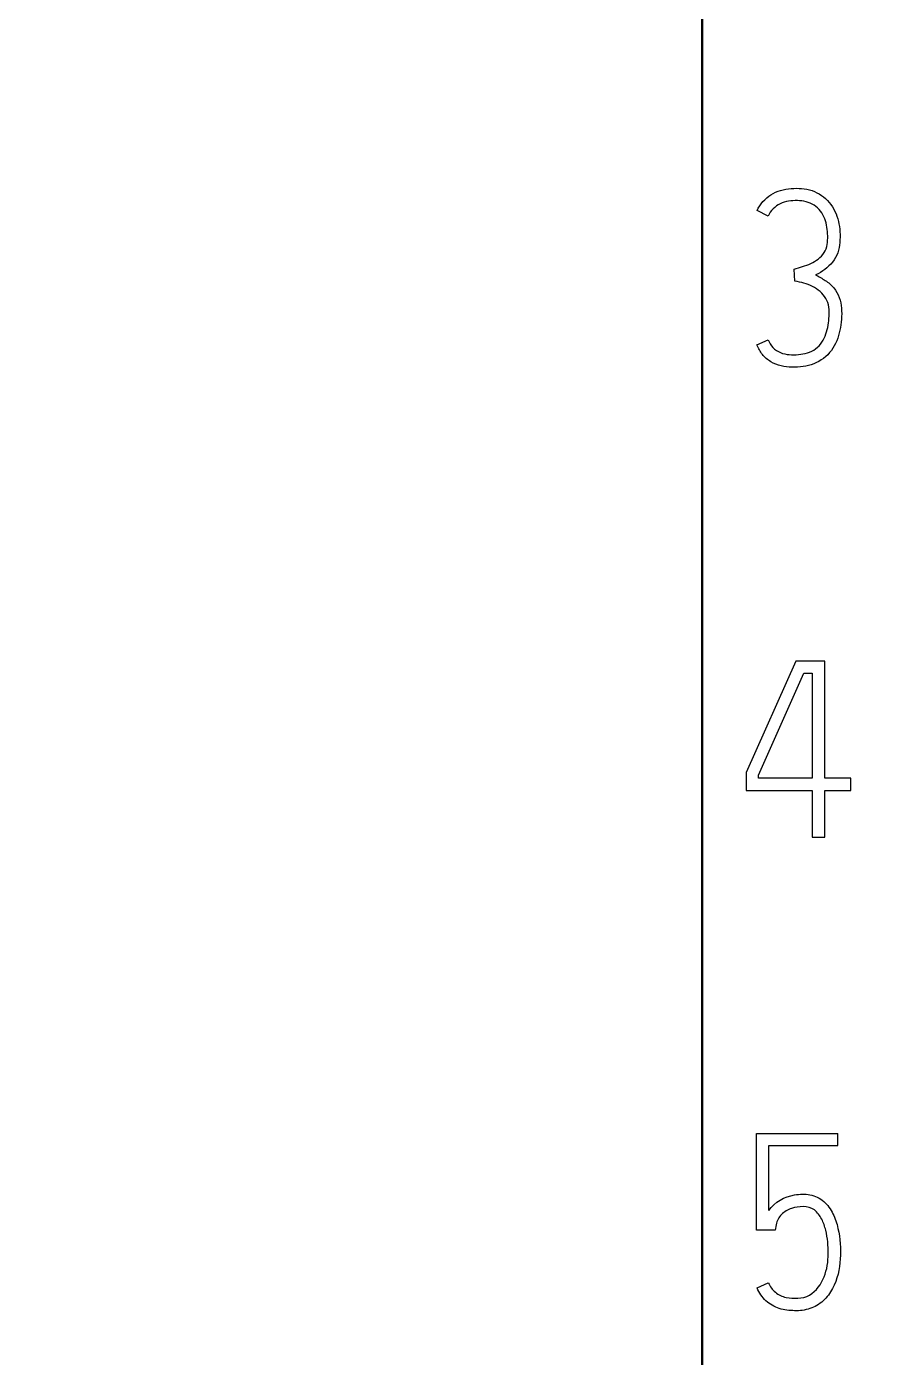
# Model space of a CAD drawing. Header units: millimetres. Extents: x 6750 to 121550, y -28210 to 66060.
# Drawn here: x 38648.96 to 38658.69, y 64545.52 to 64560.64 of the extents above; entities that cross this region are included whole.
import ezdxf

# ---------------------------------------------------------------- set-up
doc = ezdxf.new("R2010")
doc.units = ezdxf.units.MM
doc.linetypes.add('SLD-Solid', pattern=[0])
doc.layers.add('DN.1. NET LIEN MANH', color=7, linetype='Continuous', lineweight=40)

# ---------------------------------------------------------------- blocks, each defined once
blk = doc.blocks.new('A$C039E768D')
at = {"color": 7, "linetype": 'SLD-Solid', "lineweight": 25}
for p, q in [((-14.253, 40.455), (-14.378, 40.518)), ((-13.948, 39.715), (-13.956, 39.853)), ((-14.38, 38.991), (-14.253, 39.049)), ((-13.939, 35.402), (-14.5, 34.137)), ((-13.609, 35.402), (-13.939, 35.402)), ((-13.609, 34.07), (-13.609, 35.402)), ((-14.361, 34.106), (-13.848, 35.263)), ((-13.848, 35.263), (-13.751, 35.263)), ((-13.751, 35.263), (-13.751, 34.07)), ((-14.5, 34.137), (-14.5, 33.932)), ((-14.361, 34.07), (-14.361, 34.106)), ((-13.751, 34.07), (-14.361, 34.07)), ((-13.315, 34.07), (-13.609, 34.07)), ((-13.315, 33.932), (-13.315, 34.07)), ((-14.5, 33.932), (-13.751, 33.932)), ((-13.751, 33.932), (-13.751, 33.402)), ((-13.609, 33.932), (-13.315, 33.932)), ((-13.609, 33.402), (-13.609, 33.932)), ((-13.751, 33.402), (-13.609, 33.402)), ((-14.383, 28.939), (-14.383, 30.037)), ((-14.383, 30.037), (-13.459, 30.037)), ((-13.459, 29.899), (-13.459, 30.037)), ((-14.244, 29.899), (-13.459, 29.899)), ((-14.244, 29.161), (-14.244, 29.899)), ((-14.172, 28.939), (-14.383, 28.939)), ((-14.161, 29), (-14.172, 28.939)), ((-14.378, 28.282), (-14.25, 28.34))]:
    blk.add_line(p, q, dxfattribs=at)
blk.add_open_spline([(-15, 0), (-15, 20.382), (-15, 40.727), (-15, 60.997)], degree=3, dxfattribs=at)
for points, knots in [([(-14.378, 40.518), (-14.341, 40.59), (-14.288, 40.654), (-14.153, 40.739), (-14.072, 40.761), (-13.912, 40.774), (-13.83, 40.769), (-13.678, 40.718), (-13.609, 40.671), (-13.507, 40.547), (-13.472, 40.472), (-13.436, 40.317), (-13.432, 40.235), (-13.441, 40.116), (-13.448, 40.076), (-13.476, 40), (-13.496, 39.965), (-13.571, 39.869), (-13.638, 39.821), (-13.713, 39.787)], [0, 0, 0, 0, 0.125, 0.125, 0.25, 0.25, 0.375, 0.375, 0.5, 0.5, 0.625, 0.625, 0.75, 0.75, 0.8125, 0.8125, 0.875, 0.875, 1, 1, 1, 1]), ([(-13.956, 39.853), (-13.924, 39.862), (-13.893, 39.872), (-13.83, 39.892), (-13.798, 39.902), (-13.708, 39.943), (-13.653, 39.984), (-13.599, 40.067), (-13.587, 40.099), (-13.576, 40.164), (-13.575, 40.197), (-13.577, 40.296), (-13.585, 40.362), (-13.634, 40.485), (-13.674, 40.541), (-13.786, 40.615), (-13.854, 40.628), (-13.987, 40.632), (-14.055, 40.623), (-14.176, 40.566), (-14.223, 40.515), (-14.253, 40.455)], [0, 0, 0, 0, 0.0625, 0.0625, 0.125, 0.125, 0.25, 0.25, 0.3125, 0.3125, 0.375, 0.375, 0.5, 0.5, 0.625, 0.625, 0.75, 0.75, 0.875, 0.875, 1, 1, 1, 1]), ([(-13.713, 39.787), (-13.675, 39.767), (-13.639, 39.746), (-13.568, 39.7), (-13.535, 39.672), (-13.454, 39.576), (-13.425, 39.491), (-13.413, 39.325), (-13.42, 39.24), (-13.454, 39.076), (-13.485, 38.996), (-13.584, 38.861), (-13.654, 38.808), (-13.811, 38.747), (-13.896, 38.737), (-14.064, 38.74), (-14.15, 38.758), (-14.258, 38.822), (-14.291, 38.849), (-14.343, 38.915), (-14.363, 38.952), (-14.38, 38.991)], [0, 0, 0, 0, 0.0625, 0.0625, 0.125, 0.125, 0.25, 0.25, 0.375, 0.375, 0.5, 0.5, 0.625, 0.625, 0.75, 0.75, 0.875, 0.875, 0.9375, 0.9375, 1, 1, 1, 1]), ([(-14.253, 39.049), (-14.239, 39.017), (-14.221, 38.988), (-14.174, 38.937), (-14.145, 38.917), (-14.048, 38.878), (-13.977, 38.876), (-13.84, 38.888), (-13.769, 38.907), (-13.657, 38.989), (-13.619, 39.05), (-13.574, 39.181), (-13.564, 39.249), (-13.558, 39.352), (-13.558, 39.387), (-13.568, 39.455), (-13.579, 39.489), (-13.631, 39.578), (-13.687, 39.625), (-13.811, 39.686), (-13.879, 39.703), (-13.948, 39.715)], [0, 0, 0, 0, 0.0625, 0.0625, 0.125, 0.125, 0.25, 0.25, 0.375, 0.375, 0.5, 0.5, 0.625, 0.625, 0.6875, 0.6875, 0.75, 0.75, 0.875, 0.875, 1, 1, 1, 1]), ([(-14.244, 29.161), (-14.177, 29.258), (-14.068, 29.321), (-13.894, 29.348), (-13.835, 29.351), (-13.719, 29.33), (-13.665, 29.303), (-13.576, 29.226), (-13.542, 29.177), (-13.49, 29.072), (-13.472, 29.016), (-13.434, 28.845), (-13.427, 28.728), (-13.439, 28.496), (-13.466, 28.378), (-13.549, 28.224), (-13.584, 28.176), (-13.671, 28.097), (-13.723, 28.066), (-13.834, 28.029), (-13.893, 28.022), (-14.01, 28.026), (-14.069, 28.031), (-14.181, 28.067), (-14.233, 28.098), (-14.32, 28.176), (-14.352, 28.228), (-14.378, 28.282)], [0, 0, 0, 0, 0.125, 0.125, 0.1875, 0.1875, 0.25, 0.25, 0.3125, 0.3125, 0.375, 0.375, 0.5, 0.5, 0.625, 0.625, 0.6875, 0.6875, 0.75, 0.75, 0.8125, 0.8125, 0.875, 0.875, 0.9375, 0.9375, 1, 1, 1, 1]), ([(-14.25, 28.34), (-14.23, 28.299), (-14.204, 28.261), (-14.134, 28.205), (-14.092, 28.185), (-14.004, 28.166), (-13.959, 28.163), (-13.868, 28.167), (-13.823, 28.179), (-13.704, 28.246), (-13.649, 28.324), (-13.584, 28.491), (-13.57, 28.582), (-13.57, 28.76), (-13.577, 28.85), (-13.609, 28.98), (-13.623, 29.024), (-13.665, 29.102), (-13.691, 29.141), (-13.763, 29.195), (-13.809, 29.205), (-13.899, 29.206), (-13.944, 29.201), (-14.029, 29.171), (-14.069, 29.148), (-14.115, 29.1), (-14.129, 29.083), (-14.145, 29.053), (-14.149, 29.043), (-14.156, 29.022), (-14.16, 29.011), (-14.161, 29)], [0, 0, 0, 0, 0.0625, 0.0625, 0.125, 0.125, 0.1875, 0.1875, 0.25, 0.25, 0.375, 0.375, 0.5, 0.5, 0.625, 0.625, 0.6875, 0.6875, 0.75, 0.75, 0.8125, 0.8125, 0.875, 0.875, 0.9375, 0.9375, 0.96875, 0.96875, 0.984375, 0.984375, 1, 1, 1, 1])]:
    blk.add_open_spline(points, degree=3, knots=knots, dxfattribs=at)
at = {"layer": 'DN.1. NET LIEN MANH'}
blk.add_lwpolyline([(0, 73.2), (0, 0)], dxfattribs=at)
blk = doc.blocks.new('A$C00790B90')
at = {"layer": 'DN.1. NET LIEN MANH'}
blk.add_lwpolyline([(0, 115), (0, 0), (15, 0), (15, 115)], close=True, dxfattribs=at)
blk.add_blockref('A$C039E768D', (15, 41.8), dxfattribs=at)

msp = doc.modelspace()

# ---------------------------------------------------------------- block references
at = {"layer": 'DN.1. NET LIEN MANH'}
for p in [(38641.626, 64476.229), (38656.626, 64476.229)]:
    msp.add_blockref('A$C00790B90', p, dxfattribs=at)

doc.saveas('drawing.dxf')
